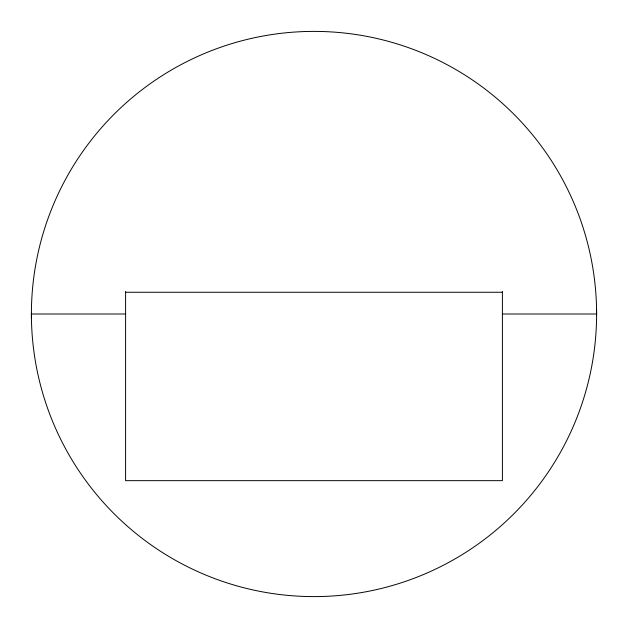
<?xml version="1.0" encoding="UTF-8"?>
<svg xmlns="http://www.w3.org/2000/svg" width="628" height="628" viewBox="0 0 628 628"><rect width="100%" height="100%" fill="white"/><g stroke="black" fill="none" stroke-linecap="round" stroke-linejoin="round"><path stroke-width="0.94" d="M125.6 292.263L502.4 292.263M31.408 314L125.6 314M502.4 314L596.592 314M596.569 309.8L596.6 314.73A282.6 282.6 0 0 1 172.064 558.37A282.6 282.6 0 0 1 173.336 68.892A282.6 282.6 0 0 1 596.6 314.73M31.4 313.27L31.431 318.2M502.4 291.455L502.4 480.663L125.6 480.663L125.6 291.455"/></g></svg>
